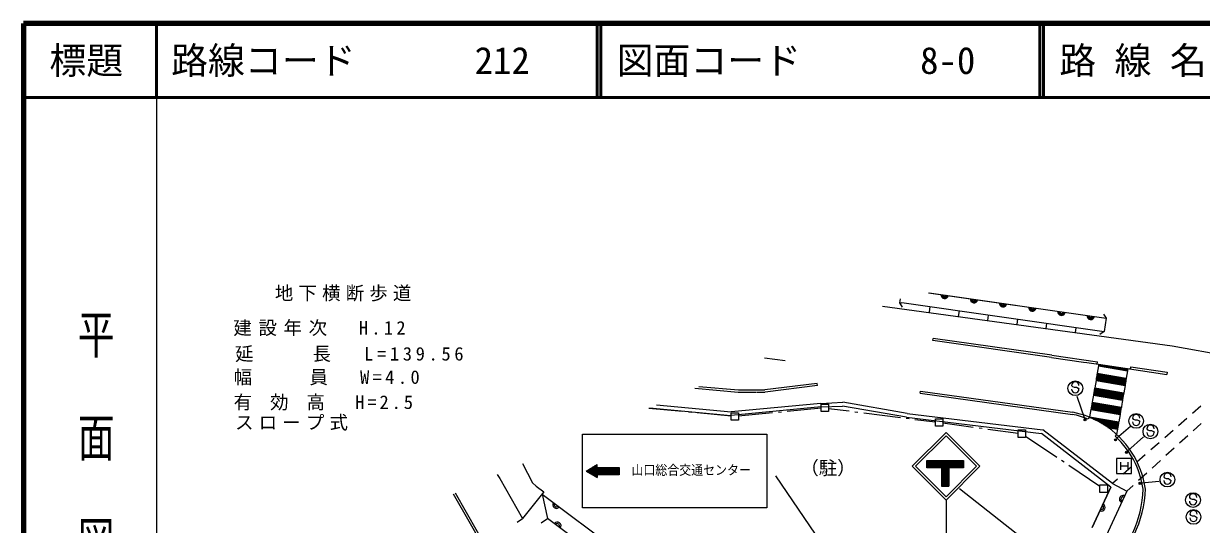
# Model space of a CAD drawing. Units: millimetres, scale not verified. Extents: x 40000 to 680000, y 20000 to 380000.
# Drawn here: x 40000 to 199652, y 312117 to 380000 of the extents above; entities that cross this region are included whole.
import ezdxf
from ezdxf.enums import TextEntityAlignment as Align

# ---------------------------------------------------------------- set-up
doc = ezdxf.new("R2010")
doc.units = ezdxf.units.MM
doc.header["$LTSCALE"] = 1000
for name, color, linetype, lineweight in [('M-BGD', 7, 'Continuous', 13), ('M-BMK-ROW', 30, 'Continuous', 13), ('M-STR-HTXT', 7, 'Continuous', 13), ('M-STR-STRC', 7, 'Continuous', 13), ('M-TTL', 2, 'Continuous', 140), ('M-TTL-BAND', 7, 'Continuous', 13), ('M-TTL-LINE', 7, 'Continuous', 50)]:
    doc.layers.add(name, color=color, linetype=linetype, lineweight=lineweight)
doc.layers.add('M-TTL-TXT', color=7, linetype='Continuous')
doc.styles.add('@ＭＳ ゴシック', font='')
doc.styles.add('ＭＳ ゴシック', font='')
doc.styles.get('@ＭＳ ゴシック').set_extended_font_data('@MS Gothic')
doc.styles.get('ＭＳ ゴシック').set_extended_font_data('MS Gothic')

msp = doc.modelspace()

# ---------------------------------------------------------------- linework, layer by layer
at = {"layer": 'M-BGD'}
for p, q in [((162636, 343524), (186738, 340078)), ((162768, 343518), (186738, 340078)), ((156437, 341690), (195700, 336313)), ((158806, 342711), (158706, 342131)), ((158706, 342131), (159087, 341552)), ((158886, 342191), (158856, 341941)), ((159036, 342211), (186469, 338247)), ((162857, 341634), (162727, 340874)), ((166807, 341066), (166697, 340316)), ((170757, 340498), (170658, 339778)), ((186397, 340637), (186738, 340078)), ((186738, 340078), (186469, 338247)), ((174718, 339931), (174628, 339241)), ((178668, 339363), (178578, 338693)), ((182638, 338785), (182549, 338135)), ((163239, 337024), (163289, 337324)), ((179331, 334763), (163239, 337024)), ((179380, 335073), (163289, 337324)), ((186469, 338247), (185889, 337847)), ((195700, 336313), (208621, 333980)), ((140441, 334701), (143211, 334352)), ((179331, 334763), (183671, 334126)), ((179380, 335073), (185571, 334137)), ((183671, 334126), (184131, 334056)), ((184131, 334056), (185721, 333817)), ((185501, 333847), (185571, 334137)), ((185721, 333817), (189301, 333279)), ((189301, 333279), (194962, 332442)), ((190061, 333469), (189991, 333189)), ((190061, 333469), (195012, 332732)), ((195012, 332732), (194962, 332442)), ((130963, 330565), (136873, 330049)), ((131543, 330816), (136903, 330349)), ((147583, 331225), (140463, 330351)), ((147613, 330925), (140503, 330051)), ((147613, 330925), (147583, 331235)), ((136903, 330349), (139303, 330350)), ((136903, 330049), (139303, 330050)), ((139303, 330350), (139403, 330350)), ((139403, 330350), (140463, 330351)), ((139403, 330050), (140463, 330051)), ((161513, 329913), (161563, 330193)), ((161513, 329913), (182155, 327035)), ((161563, 330193), (182195, 327325)), ((124845, 327902), (135845, 326878)), ((125794, 328312), (135895, 327378)), ((148064, 328515), (135895, 327378)), ((148104, 328035), (135925, 326878)), ((148064, 328515), (151054, 328667)), ((148084, 328035), (151014, 328167)), ((159685, 326672), (151014, 328167)), ((159755, 327162), (151054, 328667)), ((199572, 328133), (198443, 327145)), ((159685, 326672), (177967, 324452)), ((159755, 327162), (178166, 324943)), ((184615, 326586), (184625, 326576)), ((184625, 326576), (184645, 326576)), ((197690, 326487), (196561, 325500)), ((199636, 325814), (198526, 324805)), ((187371, 317188), (177967, 324452)), ((187580, 317648), (178166, 324943)), ((188157, 324328), (187957, 324078)), ((195808, 324842), (194679, 323854)), ((197786, 324133), (196676, 323124)), ((193926, 323196), (192797, 322209)), ((192044, 321551), (190915, 320563)), ((195936, 322451), (194826, 321442)), ((107609, 320382), (108970, 317772)), ((190162, 319905), (189033, 318918)), ((194086, 320770), (192976, 319761)), ((104200, 318900), (104540, 318340)), ((104540, 318340), (107613, 312912)), ((108970, 317772), (109471, 317293)), ((188280, 318260), (187580, 317648)), ((192236, 319088), (191126, 318079)), ((98221, 316276), (108171, 298912)), ((98501, 316406), (108431, 299072)), ((110501, 316523), (107613, 312912)), ((109471, 317293), (110501, 316523)), ((110291, 316233), (111023, 312924)), ((110291, 316233), (138132, 295383)), ((184824, 311686), (187371, 317188)), ((187371, 317188), (184824, 311686)), ((189541, 316639), (186425, 309907)), ((189541, 316639), (186425, 309907)), ((187580, 317648), (189541, 316639)), ((190386, 317407), (189541, 316639)), ((110168, 312343), (111023, 312924)), ((137710, 292976), (111023, 312924)), ((106892, 312422), (107613, 312912))]:
    msp.add_line(p, q, dxfattribs=at)
for centre, radius, start, end in [((164854, 343219), 500, 171.8312, 351.8312), ((164854, 343219), 360, 171.8312, 351.8312), ((164854, 343219), 220, 171.8312, 351.8312), ((168814, 342650), 500, 171.8312, 351.8312), ((168814, 342650), 360, 171.8312, 351.8312), ((168814, 342650), 220, 171.8312, 351.8312), ((172773, 342082), 500, 171.8312, 351.8312), ((172773, 342082), 360, 171.8312, 351.8312), ((172773, 342082), 220, 171.8312, 351.8312), ((176733, 341514), 500, 171.8312, 351.8312), ((176733, 341514), 360, 171.8312, 351.8312), ((176733, 341514), 220, 171.8312, 351.8312), ((180692, 340945), 500, 171.8312, 351.8312), ((180692, 340945), 360, 171.8312, 351.8312), ((180692, 340945), 220, 171.8312, 351.8312), ((184651, 340377), 500, 171.8312, 351.8312), ((184651, 340377), 360, 171.8312, 351.8312), ((184651, 340377), 220, 171.8312, 351.8312), ((179792, 315183), 12380, 59.1003, 78.77758), ((179792, 315183), 12080, 67.98867, 78.77758), ((179792, 315183), 12380, 57.85146, 59.1003), ((179792, 315183), 12380, 8.06429, 57.85146), ((179792, 315183), 12080, 25.47871, 47.44232), ((179792, 315183), 12080, 8.06429, 25.47871), ((176821, 317362), 14940, 310.44573, 358.25334), ((176821, 317362), 15240, 310.04054, 358.35112), ((176821, 317362), 14940, 358.25334, 358.35112), ((112218, 314794), 500, 143.23713, 323.23713), ((112218, 314794), 300, 143.23713, 323.23713), ((186097, 314437), 500, 245.15903, 65.15903), ((186097, 314437), 300, 245.15903, 65.15903), ((189033, 315542), 500, 65.16094, 245.16094), ((189033, 315542), 300, 65.16094, 245.16094), ((112352, 311930), 500, 323.22364, 143.22364), ((112352, 311930), 300, 323.22364, 143.22364)]:
    msp.add_arc(centre, radius, start, end, dxfattribs=at)
at = {"layer": 'M-BMK-ROW'}
for p, q in [((129329, 327419), (124735, 327852)), ((130524, 327306), (130126, 327344)), ((142714, 327346), (142316, 327308)), ((148115, 327855), (143510, 327421)), ((148114, 328405), (149114, 328406)), ((148115, 327405), (148114, 328405)), ((149115, 327406), (148115, 327405)), ((149114, 328406), (149115, 327406)), ((149115, 327846), (151896, 327492)), ((152690, 327391), (153086, 327341)), ((135915, 326798), (131320, 327231)), ((135915, 327248), (136915, 327249)), ((135916, 326248), (135915, 327248)), ((136916, 326249), (135916, 326248)), ((136915, 327249), (136916, 326249)), ((141519, 327233), (136915, 326799)), ((153880, 327240), (158840, 326610)), ((159634, 326509), (160031, 326458)), ((160824, 326358), (163606, 326004)), ((163605, 326444), (164605, 326445)), ((163606, 325444), (163605, 326444)), ((164605, 326445), (164606, 325445)), ((164606, 325875), (168725, 325317)), ((164606, 325445), (163606, 325444)), ((169518, 325209), (169914, 325156)), ((170707, 325048), (174827, 324491)), ((174827, 323921), (174826, 324921)), ((174826, 324921), (175826, 324921)), ((175826, 324921), (175827, 323921)), ((175827, 323921), (174827, 323921)), ((175827, 324081), (180034, 321257)), ((180698, 320811), (181030, 320588)), ((181694, 320142), (185901, 317317)), ((185901, 317467), (186901, 317468)), ((185901, 316467), (185901, 317467)), ((186901, 316468), (185901, 316467)), ((186901, 317468), (186901, 316468))]:
    msp.add_line(p, q, dxfattribs=at)
at = {"layer": 'M-STR-STRC'}
for p, q in [((185701, 333707), (185691, 333597)), ((185721, 333807), (185701, 333707)), ((185701, 333707), (189652, 333019)), ((185721, 333817), (185721, 333807)), ((185721, 333807), (189662, 333119)), ((185432, 332127), (185412, 332017)), ((185452, 332217), (185432, 332127)), ((185432, 332127), (189383, 331449)), ((185472, 332327), (185452, 332217)), ((185452, 332217), (189402, 331539)), ((185482, 332427), (185472, 332327)), ((185472, 332327), (189412, 331639)), ((185502, 332517), (185482, 332427)), ((185482, 332427), (189422, 331729)), ((185532, 332617), (185502, 332517)), ((185502, 332517), (189442, 331829)), ((185691, 333597), (185532, 332617)), ((185532, 332617), (189462, 331939)), ((185691, 333597), (189642, 332929)), ((189642, 332929), (189462, 331939)), ((189652, 333019), (189642, 332929)), ((189662, 333119), (189652, 333019)), ((189681, 333219), (189662, 333119)), ((182053, 330945), (182153, 330815)), ((182153, 330815), (182403, 330705)), ((182403, 330705), (182703, 330705)), ((182703, 330705), (182943, 330565)), ((182943, 330565), (183053, 330445)), ((185163, 330557), (185153, 330457)), ((185183, 330637), (185163, 330557)), ((185163, 330557), (189113, 329869)), ((185362, 331637), (185183, 330637)), ((185183, 330637), (189133, 329959)), ((185372, 331727), (185362, 331637)), ((185362, 331637), (189303, 330959)), ((185392, 331827), (185372, 331727)), ((185372, 331727), (189313, 331039)), ((185402, 331927), (185392, 331827)), ((185392, 331827), (189333, 331139)), ((185412, 332017), (185402, 331927)), ((185402, 331927), (189353, 331249)), ((185412, 332017), (189373, 331339)), ((189303, 330959), (189133, 329959)), ((189313, 331039), (189303, 330959)), ((189333, 331139), (189313, 331039)), ((189353, 331249), (189333, 331139)), ((189373, 331339), (189353, 331249)), ((189383, 331449), (189373, 331339)), ((189402, 331539), (189383, 331449)), ((189412, 331639), (189402, 331539)), ((189422, 331729), (189412, 331639)), ((189442, 331829), (189422, 331729)), ((189462, 331939), (189442, 331829)), ((182764, 329505), (183785, 326496)), ((184904, 328966), (184844, 328676)), ((185004, 329657), (184904, 328966)), ((185033, 329767), (185004, 329657)), ((185004, 329657), (188954, 328979)), ((185053, 329867), (185033, 329767)), ((185033, 329767), (188964, 329079)), ((185073, 329957), (185053, 329867)), ((185053, 329867), (188984, 329179)), ((185083, 330057), (185073, 329957)), ((185073, 329957), (189004, 329269)), ((185103, 330147), (185083, 330057)), ((185083, 330057), (189014, 329379)), ((185123, 330257), (185103, 330147)), ((185103, 330147), (189044, 329469)), ((185133, 330347), (185123, 330257)), ((185123, 330257), (189064, 329579)), ((185153, 330457), (185133, 330347)), ((185133, 330347), (189084, 329679)), ((185153, 330457), (189093, 329769)), ((188954, 328979), (188904, 328649)), ((188964, 329079), (188954, 328979)), ((188984, 329179), (188964, 329079)), ((189004, 329269), (188984, 329179)), ((189014, 329379), (189004, 329269)), ((189044, 329469), (189014, 329379)), ((189064, 329579), (189044, 329469)), ((189084, 329679), (189064, 329579)), ((189093, 329769), (189084, 329679)), ((189113, 329869), (189093, 329769)), ((189133, 329959), (189113, 329869)), ((184665, 327696), (184495, 326706)), ((184685, 327786), (184665, 327696)), ((184665, 327696), (188615, 327009)), ((184705, 327886), (184685, 327786)), ((184685, 327786), (188635, 327099)), ((184715, 327976), (184705, 327886)), ((184705, 327886), (188655, 327209)), ((184734, 328076), (184715, 327976)), ((184715, 327976), (188665, 327309)), ((184754, 328186), (184734, 328076)), ((184734, 328076), (188675, 327399)), ((184784, 328276), (184754, 328186)), ((184754, 328186), (188695, 327509)), ((184794, 328386), (184784, 328276)), ((184784, 328276), (188715, 327599)), ((184814, 328476), (184794, 328386)), ((184794, 328386), (188725, 327699)), ((184834, 328576), (184814, 328476)), ((184814, 328476), (188745, 327789)), ((184844, 328676), (184834, 328576)), ((184834, 328576), (188765, 327889)), ((184844, 328676), (188795, 327999)), ((188665, 327309), (188655, 327209)), ((188675, 327399), (188665, 327309)), ((188695, 327509), (188675, 327399)), ((188715, 327599), (188695, 327509)), ((188725, 327699), (188715, 327599)), ((188745, 327789), (188725, 327699)), ((188765, 327889), (188745, 327789)), ((188795, 327999), (188765, 327889)), ((188874, 328459), (188795, 327999)), ((188904, 328649), (188874, 328459)), ((183836, 326266), (183905, 326326)), ((184495, 326706), (184315, 326386)), ((184495, 326706), (188436, 326018)), ((184645, 326576), (188426, 325928)), ((185005, 326407), (188406, 325828)), ((185346, 326257), (188396, 325718)), ((185636, 326097), (188386, 325638)), ((185906, 325957), (188366, 325528)), ((186156, 325817), (188346, 325438)), ((188396, 325718), (188386, 325638)), ((188406, 325828), (188396, 325718)), ((188426, 325928), (188406, 325828)), ((188436, 326018), (188426, 325928)), ((188615, 327009), (188436, 326018)), ((188635, 327099), (188615, 327009)), ((188655, 327209), (188635, 327099)), ((190305, 326520), (190405, 326390)), ((190405, 326390), (190655, 326280)), ((190655, 326280), (190945, 326280)), ((190945, 326280), (191196, 326140)), ((191196, 326140), (191306, 326020)), ((115747, 324346), (140747, 324361)), ((115752, 314346), (115747, 324346)), ((140747, 324361), (140752, 314361)), ((165037, 324596), (160441, 320000)), ((165037, 324136), (160900, 320000)), ((169633, 320000), (165037, 324596)), ((169173, 320000), (165037, 324136)), ((186386, 325677), (188326, 325328)), ((186596, 325527), (188316, 325228)), ((186806, 325388), (188296, 325138)), ((186986, 325268), (188266, 325028)), ((188137, 323808), (190036, 325449)), ((188157, 324328), (188147, 324258)), ((188266, 325028), (188157, 324328)), ((188296, 325138), (188266, 325028)), ((188316, 325228), (188296, 325138)), ((188326, 325328), (188316, 325228)), ((188346, 325438), (188326, 325328)), ((188366, 325528), (188346, 325438)), ((188386, 325638), (188366, 325528)), ((192236, 325091), (192346, 324961)), ((192346, 324961), (192596, 324841)), ((192596, 324841), (192896, 324841)), ((192896, 324841), (193146, 324711)), ((193146, 324711), (193236, 324591)), ((187957, 323558), (188037, 323628)), ((189668, 322079), (191787, 323980)), ((190159, 321039), (188159, 321038)), ((188159, 321038), (188160, 319038)), ((189458, 321849), (189538, 321929)), ((190160, 319039), (190159, 321039)), ((116250, 319347), (117749, 320248)), ((116250, 319347), (117750, 318458)), ((116291, 319322), (116414, 319445)), ((116572, 319156), (116332, 319396)), ((116380, 319270), (116768, 319658)), ((116919, 318950), (116420, 319449)), ((116468, 319217), (117122, 319871)), ((117266, 318744), (116508, 319502)), ((116557, 319164), (117477, 320084)), ((117613, 318539), (116597, 319555)), ((116646, 319112), (117749, 320215)), ((117750, 318543), (116685, 319608)), ((116735, 319059), (117749, 320074)), ((117750, 318685), (116773, 319661)), ((116824, 319007), (117749, 319932)), ((117750, 318826), (116862, 319714)), ((116912, 318954), (117806, 319848)), ((117870, 318848), (116950, 319768)), ((117001, 318901), (117947, 319848)), ((118011, 318848), (117038, 319821)), ((117090, 318849), (118089, 319848)), ((118153, 318848), (117127, 319874)), ((117179, 318796), (118230, 319848)), ((118294, 318848), (117215, 319927)), ((117268, 318743), (118372, 319848)), ((118435, 318848), (117303, 319980)), ((117356, 318691), (118513, 319848)), ((118577, 318848), (117392, 320033)), ((117445, 318638), (118655, 319848)), ((118718, 318848), (117480, 320086)), ((117749, 319958), (117568, 320139)), ((117749, 320100), (117657, 320192)), ((117749, 320241), (117745, 320245)), ((117749, 319848), (117749, 320248)), ((117749, 319848), (120749, 319849)), ((117796, 318848), (118797, 319848)), ((118859, 318848), (117860, 319848)), ((117937, 318848), (118938, 319848)), ((119001, 318848), (118001, 319848)), ((118079, 318848), (119080, 319848)), ((119142, 318848), (118142, 319848)), ((118220, 318848), (119221, 319848)), ((119283, 318848), (118284, 319848)), ((118362, 318848), (119363, 319848)), ((119425, 318849), (118425, 319848)), ((118503, 318848), (119504, 319849)), ((119566, 318849), (118567, 319848)), ((118645, 318848), (119646, 319849)), ((119707, 318849), (118708, 319848)), ((118786, 318848), (119787, 319849)), ((119849, 318849), (118849, 319848)), ((118928, 318848), (119929, 319849)), ((119990, 318849), (118991, 319848)), ((119069, 318848), (120070, 319849)), ((120131, 318849), (119132, 319848)), ((119211, 318848), (120212, 319849)), ((120273, 318849), (119273, 319848)), ((119352, 318848), (120353, 319849)), ((120414, 318849), (119415, 319849)), ((119494, 318849), (120495, 319849)), ((120555, 318849), (119556, 319849)), ((119635, 318849), (120636, 319849)), ((120697, 318849), (119697, 319849)), ((119777, 318849), (120749, 319821)), ((120750, 318938), (119839, 319849)), ((119918, 318849), (120749, 319680)), ((120750, 319079), (119980, 319849)), ((120060, 318849), (120749, 319538)), ((120750, 319221), (120121, 319849)), ((120201, 318849), (120749, 319397)), ((120749, 319362), (120263, 319849)), ((120749, 319504), (120404, 319849)), ((120749, 319645), (120545, 319849)), ((120749, 319787), (120687, 319849)), ((120749, 319849), (120750, 318849)), ((160441, 320000), (165037, 315403)), ((160900, 320000), (165037, 315863)), ((162413, 320782), (167413, 320782)), ((162413, 319782), (162413, 320782)), ((162413, 320728), (162468, 320782)), ((162413, 320586), (162609, 320782)), ((162413, 320445), (162750, 320782)), ((162413, 320304), (162892, 320782)), ((162413, 320162), (163033, 320782)), ((162413, 320021), (163175, 320782)), ((162413, 319879), (163316, 320782)), ((163351, 319782), (162413, 320720)), ((163209, 319782), (162413, 320578)), ((163068, 319782), (162413, 320437)), ((162927, 319782), (162413, 320296)), ((162785, 319782), (162413, 320154)), ((162644, 319782), (162413, 320013)), ((162502, 319782), (162413, 319871)), ((164413, 319782), (162413, 319782)), ((162458, 319782), (163458, 320782)), ((163492, 319782), (162492, 320782)), ((162599, 319782), (163599, 320782)), ((163634, 319782), (162634, 320782)), ((162740, 319782), (163740, 320782)), ((163775, 319782), (162775, 320782)), ((162882, 319782), (163882, 320782)), ((163916, 319782), (162916, 320782)), ((163023, 319782), (164023, 320782)), ((164058, 319782), (163058, 320782)), ((163165, 319782), (164165, 320782)), ((164199, 319782), (163199, 320782)), ((163306, 319782), (164306, 320782)), ((164341, 319782), (163341, 320782)), ((163448, 319782), (164448, 320782)), ((165413, 318851), (163482, 320782)), ((163589, 319782), (164589, 320782)), ((165413, 318993), (163624, 320782)), ((163730, 319782), (164730, 320782)), ((165413, 319134), (163765, 320782)), ((163872, 319782), (164872, 320782)), ((165413, 319276), (163906, 320782)), ((164013, 319782), (165013, 320782)), ((165413, 319417), (164048, 320782)), ((164155, 319782), (165155, 320782)), ((165413, 319558), (164189, 320782)), ((164296, 319782), (165296, 320782)), ((165413, 319700), (164331, 320782)), ((164413, 319758), (165437, 320782)), ((164413, 319617), (165579, 320782)), ((164413, 319475), (165720, 320782)), ((164413, 319334), (165862, 320782)), ((164413, 319192), (166003, 320782)), ((164413, 319051), (166145, 320782)), ((164413, 318909), (166286, 320782)), ((164413, 319782), (164413, 317282)), ((164413, 318768), (165413, 319768)), ((165413, 318710), (164413, 319710)), ((164413, 318627), (165413, 319627)), ((165413, 318568), (164413, 319568)), ((164413, 318485), (165413, 319485)), ((165413, 318427), (164413, 319427)), ((164413, 318344), (165413, 319344)), ((165472, 319782), (164472, 320782)), ((165614, 319782), (164614, 320782)), ((165755, 319782), (164755, 320782)), ((165896, 319782), (164896, 320782)), ((165037, 315403), (169633, 320000)), ((165037, 315863), (169173, 320000)), ((166038, 319782), (165038, 320782)), ((166179, 319782), (165179, 320782)), ((166321, 319782), (165321, 320782)), ((167413, 319782), (165413, 319782)), ((165413, 319782), (165413, 317282)), ((165427, 319782), (166427, 320782)), ((166462, 319782), (165462, 320782)), ((165569, 319782), (166569, 320782)), ((166603, 319782), (165603, 320782)), ((165710, 319782), (166710, 320782)), ((166745, 319782), (165745, 320782)), ((165852, 319782), (166852, 320782)), ((166886, 319782), (165886, 320782)), ((165993, 319782), (166993, 320782)), ((167028, 319782), (166028, 320782)), ((166135, 319782), (167135, 320782)), ((167169, 319782), (166169, 320782)), ((166276, 319782), (167276, 320782)), ((167311, 319782), (166311, 320782)), ((166417, 319782), (167413, 320778)), ((167413, 319821), (166452, 320782)), ((166559, 319782), (167413, 320637)), ((167413, 319963), (166593, 320782)), ((166700, 319782), (167413, 320495)), ((167413, 320104), (166735, 320782)), ((166842, 319782), (167413, 320354)), ((167413, 320245), (166876, 320782)), ((166983, 319782), (167413, 320212)), ((167413, 320387), (167018, 320782)), ((167124, 319782), (167413, 320071)), ((167413, 320528), (167159, 320782)), ((167266, 319782), (167413, 319929)), ((167413, 320670), (167301, 320782)), ((167407, 319782), (167413, 319788)), ((167413, 320782), (167413, 319782)), ((188659, 320539), (188659, 319539)), ((188659, 320039), (189659, 320039)), ((189659, 320539), (189659, 319539)), ((117534, 318586), (117750, 318801)), ((117623, 318533), (117750, 318660)), ((117712, 318480), (117750, 318519)), ((120750, 318849), (117750, 318848)), ((117750, 318848), (117750, 318458)), ((120343, 318849), (120750, 319256)), ((120484, 318849), (120750, 319114)), ((120626, 318849), (120750, 318973)), ((162187, 288983), (141960, 318692)), ((165413, 318286), (164413, 319286)), ((164413, 318202), (165413, 319202)), ((165413, 318144), (164413, 319144)), ((164413, 318061), (165413, 319061)), ((165413, 318003), (164413, 319003)), ((164413, 317919), (165413, 318919)), ((165413, 317861), (164413, 318861)), ((164413, 317778), (165413, 318778)), ((165413, 317720), (164413, 318720)), ((164413, 317637), (165413, 318637)), ((165413, 317578), (164413, 318578)), ((164413, 317495), (165413, 318495)), ((165413, 317437), (164413, 318437)), ((164413, 317354), (165413, 318354)), ((165413, 317296), (164413, 318296)), ((165285, 317282), (164413, 318154)), ((165144, 317282), (164413, 318013)), ((165002, 317282), (164413, 317871)), ((164861, 317282), (164413, 317730)), ((164483, 317282), (165413, 318212)), ((164624, 317282), (165413, 318071)), ((164766, 317282), (165413, 317929)), ((164907, 317282), (165413, 317788)), ((188160, 319038), (190160, 319039)), ((191301, 317640), (191370, 317710)), ((191540, 317770), (193910, 317972)), ((194540, 318562), (194650, 318432)), ((194650, 318432), (194890, 318322)), ((194890, 318322), (195180, 318322)), ((195180, 318322), (195430, 318183)), ((195430, 318183), (195540, 318063)), ((164719, 317282), (164413, 317589)), ((164578, 317282), (164413, 317447)), ((164437, 317282), (164413, 317306)), ((164413, 317282), (165413, 317282)), ((165049, 317282), (165413, 317647)), ((165190, 317282), (165413, 317505)), ((165332, 317282), (165413, 317364)), ((183298, 304036), (166871, 316946)), ((165037, 315403), (165042, 306403)), ((198012, 315784), (198132, 315654)), ((198132, 315654), (198382, 315544)), ((198382, 315544), (198672, 315544)), ((198672, 315544), (198912, 315405)), ((198912, 315405), (199012, 315285)), ((140752, 314361), (115752, 314346)), ((198073, 313514), (198163, 313374)), ((198163, 313374), (198413, 313264)), ((198413, 313264), (198713, 313264)), ((198713, 313264), (198963, 313125)), ((198963, 313125), (199073, 313015))]:
    msp.add_line(p, q, dxfattribs=at)
for centre, radius in [((182553, 330575), 1000), ((183875, 326306), 140), ((183875, 326306), 110), ((183875, 326306), 80), ((183875, 326306), 50), ((183875, 326306), 20), ((190806, 326150), 1000), ((192736, 324711), 1000), ((187997, 323588), 140), ((187997, 323588), 110), ((187997, 323588), 80), ((187997, 323588), 50), ((187997, 323588), 20), ((189488, 321889), 140), ((189488, 321889), 110), ((189488, 321889), 80), ((189488, 321889), 50), ((189488, 321889), 20), ((191330, 317690), 140), ((191330, 317690), 110), ((191330, 317690), 80), ((191330, 317690), 50), ((191330, 317690), 20), ((195040, 318192), 1000), ((198512, 315414), 1000), ((198573, 313134), 1000)]:
    msp.add_circle(centre, radius, dxfattribs=at)
for centre, start, end in [((182553, 330945), 0.03319, 180.03319), ((182553, 330445), 180.03319, 0.03319), ((190805, 326520), 0.03319, 180.03319), ((190806, 326020), 180.03319, 0.03319), ((192736, 325091), 0.03319, 180.03319), ((192736, 324591), 180.03319, 0.03319), ((195040, 318562), 0.03319, 180.03319), ((195040, 318062), 180.03319, 0.03319), ((198512, 315784), 0.03319, 180.03319), ((198512, 315284), 180.03319, 0.03319), ((198573, 313514), 0.03319, 180.03319), ((198573, 313014), 180.03319, 0.03319)]:
    msp.add_arc(centre, 500, start, end, dxfattribs=at)
at = {"layer": 'M-TTL'}
for p, q in [((40000, 380000), (40000, 20000)), ((680000, 380000), (40000, 380000))]:
    msp.add_line(p, q, dxfattribs=at)
at = {"layer": 'M-TTL-BAND'}
msp.add_line((58000, 370000), (58000, 20000), dxfattribs=at)
at = {"layer": 'M-TTL-LINE'}
for p, q in [((58000, 380000), (58000, 370000)), ((117750, 380000), (117750, 370000)), ((118250, 380000), (118250, 370000)), ((177750, 380000), (177750, 370000)), ((178250, 380000), (178250, 370000)), ((40000, 370000), (680000, 370000))]:
    msp.add_line(p, q, dxfattribs=at)

# ---------------------------------------------------------------- texts
at = {"layer": 'M-BGD', "style": 'ＭＳ ゴシック'}
msp.add_text('（駐）', height=1833, rotation=0.033, dxfattribs=at).set_placement((145286, 318304), align=Align.BOTTOM_LEFT)
at = {"layer": 'M-STR-HTXT', "char_height": 1833, "style": 'ＭＳ ゴシック'}
for s, insert, attachment_point in [('\\T1.28;地下横断歩道', (83660, 342334), 8), ('\\T1.36;建設年次\u3000H.12', (68441, 337644), 7), ('\\T1.4;延\u3000\u3000長\u3000L=139.56', (68667, 334118), 7), ('\\T1.37;幅\u3000\u3000員\u3000W=4.0', (68484, 330967), 7), ('\\T1.32;有\\~効\\~高\\~\\~H=2.5', (68472, 327559), 7), ('\\T1.28;スロープ式', (68667, 324821), 7)]:
    msp.add_mtext(s, dxfattribs=dict(at, insert=insert, attachment_point=attachment_point))
at = {"layer": 'M-STR-STRC', "style": 'ＭＳ ゴシック', "width": 0.9}
msp.add_text('山口総合交通センター', height=1320, rotation=0.033, dxfattribs=at).set_placement((122391, 318438), align=Align.BOTTOM_LEFT)
at = {"layer": 'M-TTL-BAND', "style": '@ＭＳ ゴシック', "width": 1.4}
msp.add_text('平  面  図', height=3666, rotation=270, dxfattribs=at).set_placement((49777, 306475), align=Align.MIDDLE_RIGHT)
at = {"layer": 'M-TTL-TXT', "style": 'ＭＳ ゴシック'}
msp.add_text('標題', height=3666, dxfattribs=at).set_placement((48500, 375000), align=Align.MIDDLE_CENTER)
for s, p in [('路線コード', (60000, 375000)), ('212', (101142, 375000)), ('図面コード', (120380, 375000)), ('8-0', (161521, 375000)), ('路 線 名', (180380, 375000))]:
    msp.add_text(s, height=3666, dxfattribs=at).set_placement(p, align=Align.MIDDLE_LEFT)

doc.saveas('drawing.dxf')
